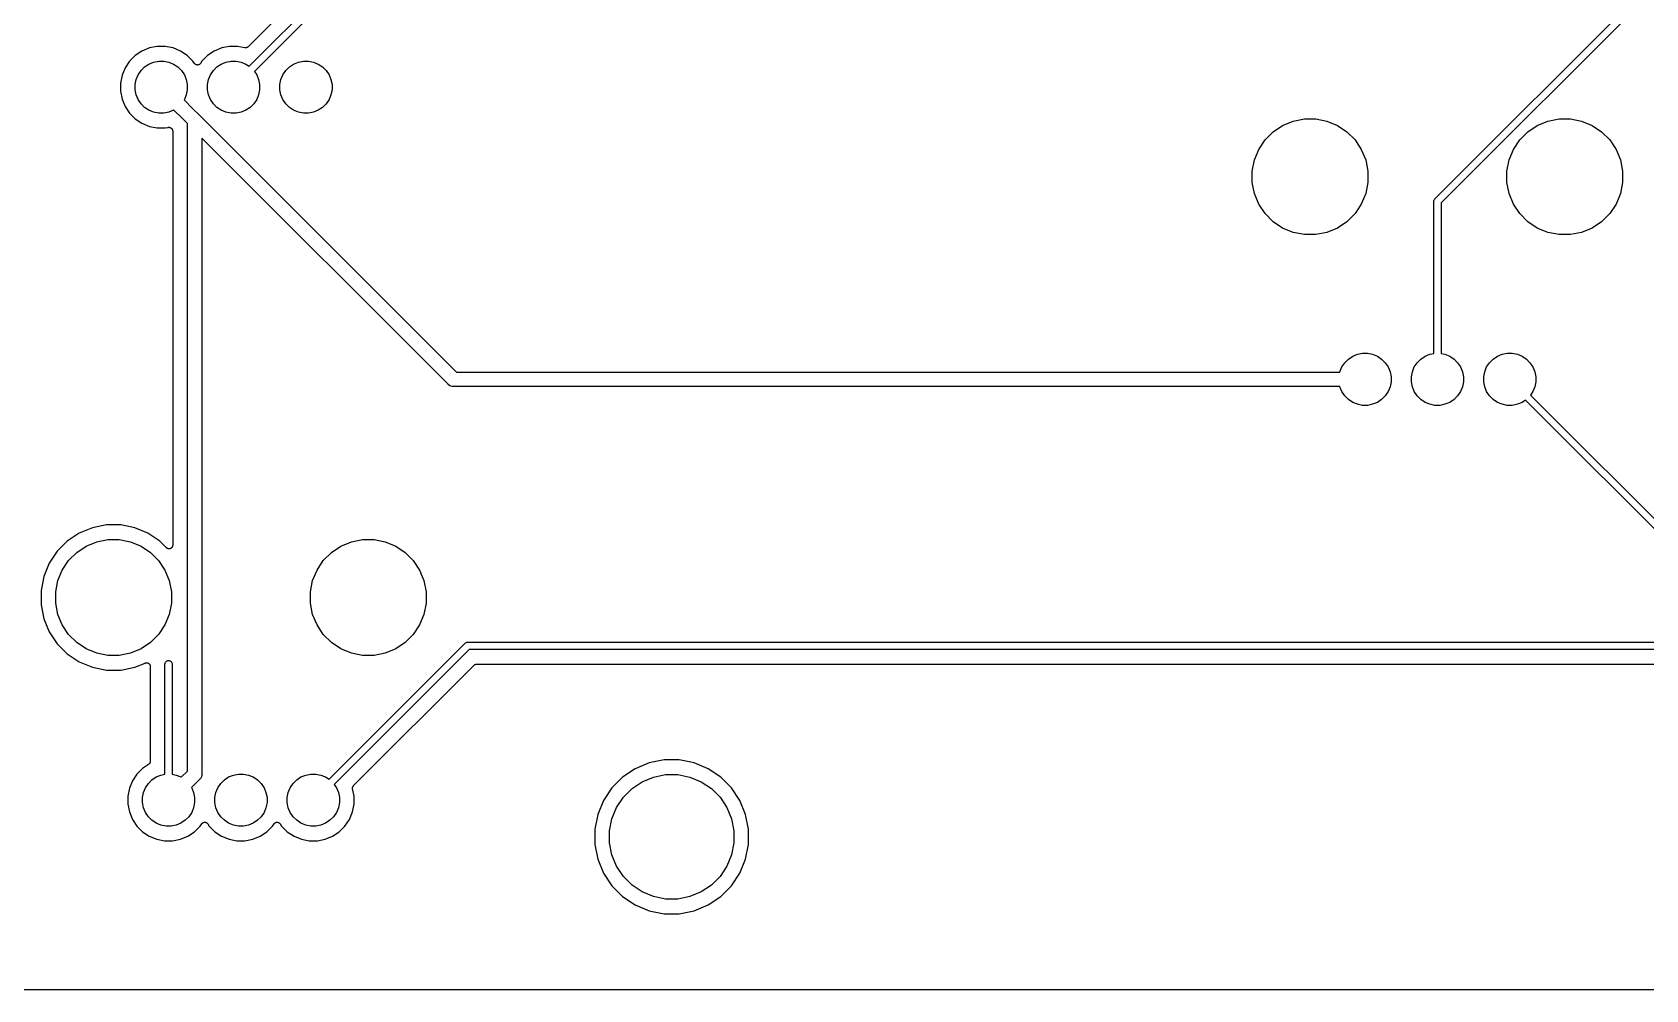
# Model space of a CAD drawing. Extents: x 77 to 228, y -160 to -63.
# Drawn here: x 128.3 to 184, y -160.2 to -127.1 of the extents above; entities that cross this region are included whole.
import ezdxf

# ---------------------------------------------------------------- set-up
doc = ezdxf.new("R2010")
doc.units = 0
doc.layers.add('BLACK', color=7, linetype='CONTINUOUS')

msp = doc.modelspace()

# ---------------------------------------------------------------- linework, layer by layer
at = {"layer": 'BLACK', "linetype": 'CONTINUOUS'}
for p, q in [((176.74, -132.889), (201.365, -108.265)), ((201.51, -108.474), (176.949, -133.034)), ((138.611, -124.758), (135.731, -127.638)), ((135.775, -128.312), (138.992, -125.095)), ((139.137, -125.304), (135.952, -128.489)), ((132.593, -127.624), (132.321, -127.678)), ((132.871, -127.624), (132.593, -127.624)), ((133.143, -127.678), (132.871, -127.624)), ((135.093, -127.624), (134.821, -127.678)), ((135.371, -127.624), (135.093, -127.624)), ((135.616, -127.673), (135.371, -127.624)), ((135.7, -127.66), (135.689, -127.666)), ((135.71, -127.655), (135.7, -127.66)), ((135.711, -127.654), (135.71, -127.655)), ((135.72, -127.647), (135.711, -127.654)), ((135.711, -127.654), (135.711, -127.654)), ((135.729, -127.639), (135.72, -127.647)), ((135.73, -127.638), (135.729, -127.639)), ((135.731, -127.638), (135.73, -127.638)), ((135.73, -127.638), (135.73, -127.638)), ((135.73, -127.638), (135.73, -127.638)), ((131.638, -128.134), (131.484, -128.365)), ((131.834, -127.938), (131.638, -128.134)), ((132.065, -127.784), (131.834, -127.938)), ((132.321, -127.678), (132.065, -127.784)), ((132.306, -128.234), (132.469, -128.167)), ((132.469, -128.167), (132.643, -128.132)), ((132.643, -128.132), (132.821, -128.132)), ((132.821, -128.132), (132.995, -128.167)), ((132.995, -128.167), (133.158, -128.234)), ((133.399, -127.784), (133.143, -127.678)), ((133.63, -127.938), (133.399, -127.784)), ((133.826, -128.134), (133.63, -127.938)), ((133.876, -128.21), (133.826, -128.134)), ((133.884, -128.22), (133.876, -128.21)), ((134.087, -128.212), (134.079, -128.221)), ((134.088, -128.21), (134.087, -128.211)), ((134.087, -128.211), (134.087, -128.211)), ((134.087, -128.211), (134.087, -128.211)), ((134.087, -128.211), (134.087, -128.212)), ((134.138, -128.134), (134.088, -128.21)), ((134.334, -127.938), (134.138, -128.134)), ((134.565, -127.784), (134.334, -127.938)), ((134.821, -127.678), (134.565, -127.784)), ((134.806, -128.234), (134.969, -128.167)), ((134.969, -128.167), (135.143, -128.132)), ((135.143, -128.132), (135.321, -128.132)), ((135.321, -128.132), (135.495, -128.167)), ((135.495, -128.167), (135.658, -128.234)), ((135.628, -127.674), (135.616, -127.673)), ((135.64, -127.675), (135.628, -127.674)), ((135.641, -127.675), (135.64, -127.675)), ((135.64, -127.675), (135.64, -127.675)), ((135.653, -127.674), (135.641, -127.675)), ((135.664, -127.673), (135.653, -127.674)), ((135.665, -127.673), (135.664, -127.673)), ((135.677, -127.669), (135.665, -127.673)), ((135.665, -127.673), (135.665, -127.673)), ((135.688, -127.666), (135.677, -127.669)), ((135.689, -127.666), (135.688, -127.666)), ((135.689, -127.666), (135.689, -127.666)), ((137.306, -128.234), (137.469, -128.167)), ((137.469, -128.167), (137.643, -128.132)), ((137.643, -128.132), (137.821, -128.132)), ((137.821, -128.132), (137.995, -128.167)), ((137.995, -128.167), (138.158, -128.234)), ((131.378, -128.621), (131.324, -128.893)), ((131.484, -128.365), (131.378, -128.621)), ((131.832, -128.943), (131.867, -128.769)), ((131.867, -128.769), (131.934, -128.606)), ((131.934, -128.606), (132.033, -128.458)), ((132.033, -128.458), (132.158, -128.333)), ((132.158, -128.333), (132.306, -128.234)), ((133.158, -128.234), (133.306, -128.333)), ((133.306, -128.333), (133.431, -128.458)), ((133.431, -128.458), (133.53, -128.606)), ((133.53, -128.606), (133.597, -128.769)), ((133.597, -128.769), (133.632, -128.943)), ((133.892, -128.229), (133.884, -128.22)), ((133.892, -128.23), (133.892, -128.229)), ((133.892, -128.229), (133.892, -128.229)), ((133.901, -128.237), (133.892, -128.23)), ((133.911, -128.245), (133.901, -128.237)), ((133.922, -128.251), (133.911, -128.245)), ((133.911, -128.245), (133.911, -128.245)), ((133.911, -128.245), (133.911, -128.245)), ((133.932, -128.257), (133.922, -128.251)), ((133.933, -128.257), (133.932, -128.257)), ((133.945, -128.261), (133.933, -128.257)), ((133.933, -128.257), (133.933, -128.257)), ((133.956, -128.264), (133.945, -128.261)), ((133.957, -128.264), (133.956, -128.264)), ((133.956, -128.264), (133.956, -128.264)), ((133.969, -128.266), (133.957, -128.264)), ((133.981, -128.267), (133.969, -128.266)), ((133.993, -128.266), (133.981, -128.267)), ((133.981, -128.267), (133.981, -128.267)), ((133.981, -128.267), (133.981, -128.267)), ((134.005, -128.265), (133.993, -128.266)), ((134.006, -128.265), (134.005, -128.265)), ((134.018, -128.261), (134.006, -128.265)), ((134.006, -128.265), (134.006, -128.265)), ((134.029, -128.258), (134.018, -128.261)), ((134.03, -128.258), (134.029, -128.258)), ((134.04, -128.252), (134.03, -128.257)), ((134.03, -128.257), (134.03, -128.258)), ((134.051, -128.246), (134.04, -128.252)), ((134.052, -128.246), (134.051, -128.246)), ((134.061, -128.238), (134.052, -128.246)), ((134.052, -128.246), (134.052, -128.246)), ((134.071, -128.231), (134.061, -128.238)), ((134.079, -128.221), (134.071, -128.23)), ((134.071, -128.23), (134.071, -128.231)), ((134.071, -128.231), (134.071, -128.231)), ((134.332, -128.943), (134.367, -128.769)), ((134.367, -128.769), (134.434, -128.606)), ((134.434, -128.606), (134.533, -128.458)), ((134.533, -128.458), (134.658, -128.333)), ((134.658, -128.333), (134.806, -128.234)), ((135.658, -128.234), (135.775, -128.312)), ((135.952, -128.489), (136.03, -128.606)), ((136.03, -128.606), (136.097, -128.769)), ((136.097, -128.769), (136.132, -128.943)), ((136.832, -128.943), (136.867, -128.769)), ((136.867, -128.769), (136.934, -128.606)), ((136.934, -128.606), (137.033, -128.458)), ((137.033, -128.458), (137.158, -128.333)), ((137.158, -128.333), (137.306, -128.234)), ((138.158, -128.234), (138.306, -128.333)), ((138.306, -128.333), (138.431, -128.458)), ((138.431, -128.458), (138.53, -128.606)), ((138.53, -128.606), (138.597, -128.769)), ((138.597, -128.769), (138.632, -128.943)), ((131.324, -128.893), (131.324, -129.171)), ((131.324, -129.171), (131.378, -129.443)), ((131.832, -129.121), (131.832, -128.943)), ((131.867, -129.295), (131.832, -129.121)), ((131.934, -129.458), (131.867, -129.295)), ((133.597, -129.295), (133.53, -129.458)), ((133.632, -129.121), (133.597, -129.295)), ((133.632, -128.943), (133.632, -129.121)), ((134.332, -129.121), (134.332, -128.943)), ((134.367, -129.295), (134.332, -129.121)), ((134.434, -129.458), (134.367, -129.295)), ((136.097, -129.295), (136.03, -129.458)), ((136.132, -129.121), (136.097, -129.295)), ((136.132, -128.943), (136.132, -129.121)), ((136.832, -129.121), (136.832, -128.943)), ((136.867, -129.295), (136.832, -129.121)), ((136.934, -129.458), (136.867, -129.295)), ((138.597, -129.295), (138.53, -129.458)), ((138.632, -129.121), (138.597, -129.295)), ((138.632, -128.943), (138.632, -129.121)), ((131.378, -129.443), (131.484, -129.699)), ((131.484, -129.699), (131.638, -129.93)), ((132.033, -129.606), (131.934, -129.458)), ((132.158, -129.731), (132.033, -129.606)), ((132.306, -129.83), (132.158, -129.731)), ((132.469, -129.897), (132.306, -129.83)), ((133.158, -129.83), (132.995, -129.897)), ((133.169, -129.822), (133.158, -129.83)), ((133.464, -130.117), (133.169, -129.822)), ((133.53, -129.458), (133.522, -129.469)), ((133.522, -129.469), (133.817, -129.764)), ((133.817, -129.764), (133.817, -129.764)), ((133.817, -129.764), (134.054, -130.001)), ((134.533, -129.606), (134.434, -129.458)), ((134.658, -129.731), (134.533, -129.606)), ((134.806, -129.83), (134.658, -129.731)), ((134.969, -129.897), (134.806, -129.83)), ((135.658, -129.83), (135.495, -129.897)), ((135.806, -129.731), (135.658, -129.83)), ((135.931, -129.606), (135.806, -129.731)), ((136.03, -129.458), (135.931, -129.606)), ((137.033, -129.606), (136.934, -129.458)), ((137.158, -129.731), (137.033, -129.606)), ((137.306, -129.83), (137.158, -129.731)), ((137.469, -129.897), (137.306, -129.83)), ((138.158, -129.83), (137.995, -129.897)), ((138.306, -129.731), (138.158, -129.83)), ((138.431, -129.606), (138.306, -129.731)), ((138.53, -129.458), (138.431, -129.606)), ((131.638, -129.93), (131.834, -130.126)), ((131.834, -130.126), (132.065, -130.28)), ((132.065, -130.28), (132.321, -130.386)), ((132.321, -130.386), (132.593, -130.44)), ((132.643, -129.932), (132.469, -129.897)), ((132.593, -130.44), (132.871, -130.44)), ((132.821, -129.932), (132.643, -129.932)), ((132.995, -129.897), (132.821, -129.932)), ((132.871, -130.44), (132.969, -130.421)), ((132.969, -130.421), (132.969, -130.42)), ((132.969, -130.42), (132.969, -130.42)), ((132.969, -130.42), (132.969, -130.42)), ((132.969, -130.42), (132.97, -130.42)), ((132.97, -130.42), (132.982, -130.419)), ((132.982, -130.419), (132.994, -130.418)), ((132.994, -130.418), (132.995, -130.418)), ((132.995, -130.418), (132.995, -130.418)), ((132.995, -130.418), (133.007, -130.419)), ((133.007, -130.419), (133.019, -130.421)), ((133.019, -130.421), (133.019, -130.421)), ((133.019, -130.421), (133.02, -130.421)), ((133.02, -130.421), (133.031, -130.424)), ((133.031, -130.424), (133.042, -130.428)), ((133.042, -130.428), (133.043, -130.428)), ((133.043, -130.428), (133.043, -130.428)), ((133.043, -130.428), (133.054, -130.434)), ((133.054, -130.434), (133.064, -130.44)), ((133.064, -130.44), (133.065, -130.44)), ((133.065, -130.44), (133.065, -130.44)), ((133.065, -130.44), (133.074, -130.448)), ((133.636, -130.29), (133.464, -130.117)), ((133.464, -130.117), (133.464, -130.117)), ((133.636, -152.666), (133.636, -130.29)), ((134.054, -130.001), (134.064, -130.008)), ((134.064, -130.008), (134.071, -130.018)), ((134.071, -130.018), (142.932, -138.878)), ((135.143, -129.932), (134.969, -129.897)), ((135.321, -129.932), (135.143, -129.932)), ((135.495, -129.897), (135.321, -129.932)), ((137.643, -129.932), (137.469, -129.897)), ((137.821, -129.932), (137.643, -129.932)), ((137.995, -129.897), (137.821, -129.932)), ((171.149, -130.574), (171.477, -130.356)), ((171.477, -130.356), (171.841, -130.205)), ((171.841, -130.205), (172.227, -130.128)), ((172.227, -130.128), (172.621, -130.128)), ((172.621, -130.128), (173.007, -130.205)), ((173.007, -130.205), (173.371, -130.356)), ((173.371, -130.356), (173.699, -130.574)), ((179.949, -130.574), (180.277, -130.356)), ((180.277, -130.356), (180.641, -130.205)), ((180.641, -130.205), (181.027, -130.128)), ((181.027, -130.128), (181.421, -130.128)), ((181.421, -130.128), (181.807, -130.205)), ((181.807, -130.205), (182.171, -130.356)), ((182.171, -130.356), (182.499, -130.574)), ((133.074, -130.448), (133.083, -130.455)), ((133.083, -130.455), (133.091, -130.463)), ((133.091, -130.463), (133.091, -130.463)), ((133.091, -130.463), (133.091, -130.463)), ((133.091, -130.463), (133.091, -130.463)), ((133.091, -130.463), (133.092, -130.464)), ((133.092, -130.464), (133.099, -130.473)), ((133.099, -130.473), (133.107, -130.482)), ((133.107, -130.482), (133.107, -130.483)), ((133.107, -130.483), (133.108, -130.483)), ((133.108, -130.483), (133.113, -130.494)), ((133.113, -130.494), (133.118, -130.504)), ((133.118, -130.504), (133.119, -130.505)), ((133.119, -130.505), (133.119, -130.505)), ((133.119, -130.505), (133.122, -130.517)), ((133.122, -130.517), (133.126, -130.528)), ((133.126, -130.528), (133.126, -130.529)), ((133.126, -130.529), (133.126, -130.529)), ((133.126, -130.529), (133.127, -130.541)), ((133.127, -130.541), (133.128, -130.553)), ((133.128, -130.553), (133.128, -144.859)), ((142.643, -139.296), (134.136, -130.79)), ((134.136, -130.79), (134.136, -152.758)), ((170.652, -131.181), (170.87, -130.853)), ((170.87, -130.853), (171.149, -130.574)), ((173.699, -130.574), (173.978, -130.853)), ((173.978, -130.853), (174.196, -131.181)), ((179.452, -131.181), (179.67, -130.853)), ((179.67, -130.853), (179.949, -130.574)), ((182.499, -130.574), (182.778, -130.853)), ((182.778, -130.853), (182.996, -131.181)), ((170.424, -131.931), (170.501, -131.545)), ((170.501, -131.545), (170.652, -131.181)), ((174.196, -131.181), (174.347, -131.545)), ((174.347, -131.545), (174.424, -131.931)), ((179.224, -131.931), (179.301, -131.545)), ((179.301, -131.545), (179.452, -131.181)), ((182.996, -131.181), (183.147, -131.545)), ((183.147, -131.545), (183.224, -131.931)), ((170.424, -132.325), (170.424, -131.931)), ((174.424, -131.931), (174.424, -132.325)), ((179.224, -132.325), (179.224, -131.931)), ((183.224, -131.931), (183.224, -132.325)), ((170.501, -132.711), (170.424, -132.325)), ((174.424, -132.325), (174.347, -132.711)), ((179.301, -132.711), (179.224, -132.325)), ((183.224, -132.325), (183.147, -132.711)), ((170.652, -133.075), (170.501, -132.711)), ((170.87, -133.403), (170.652, -133.075)), ((174.196, -133.075), (173.978, -133.403)), ((174.347, -132.711), (174.196, -133.075)), ((176.698, -132.982), (176.701, -132.957)), ((176.699, -132.988), (176.698, -132.982)), ((176.699, -138.235), (176.699, -132.988)), ((176.701, -132.957), (176.708, -132.934)), ((176.708, -132.934), (176.72, -132.912)), ((176.72, -132.912), (176.731, -132.898)), ((176.731, -132.898), (176.735, -132.893)), ((176.731, -132.898), (176.731, -132.898)), ((176.735, -132.893), (176.74, -132.889)), ((176.949, -133.034), (176.949, -138.235)), ((179.452, -133.075), (179.301, -132.711)), ((179.67, -133.403), (179.452, -133.075)), ((182.996, -133.075), (182.778, -133.403)), ((183.147, -132.711), (182.996, -133.075)), ((171.149, -133.682), (170.87, -133.403)), ((171.477, -133.9), (171.149, -133.682)), ((173.699, -133.682), (173.371, -133.9)), ((173.978, -133.403), (173.699, -133.682)), ((179.949, -133.682), (179.67, -133.403)), ((180.277, -133.9), (179.949, -133.682)), ((182.499, -133.682), (182.171, -133.9)), ((182.778, -133.403), (182.499, -133.682)), ((171.841, -134.051), (171.477, -133.9)), ((172.227, -134.128), (171.841, -134.051)), ((172.621, -134.128), (172.227, -134.128)), ((173.007, -134.051), (172.621, -134.128)), ((173.371, -133.9), (173.007, -134.051)), ((180.641, -134.051), (180.277, -133.9)), ((181.027, -134.128), (180.641, -134.051)), ((181.421, -134.128), (181.027, -134.128)), ((181.807, -134.051), (181.421, -134.128)), ((182.171, -133.9), (181.807, -134.051)), ((174.061, -138.263), (174.235, -138.228)), ((174.235, -138.228), (174.413, -138.228)), ((174.413, -138.228), (174.587, -138.263)), ((176.561, -138.263), (176.699, -138.235)), ((176.949, -138.235), (177.087, -138.263)), ((179.061, -138.263), (179.235, -138.228)), ((179.235, -138.228), (179.413, -138.228)), ((179.413, -138.228), (179.587, -138.263)), ((173.459, -138.865), (173.526, -138.702)), ((173.526, -138.702), (173.625, -138.554)), ((173.625, -138.554), (173.75, -138.429)), ((173.75, -138.429), (173.898, -138.33)), ((173.898, -138.33), (174.061, -138.263)), ((174.587, -138.263), (174.75, -138.33)), ((174.75, -138.33), (174.898, -138.429)), ((174.898, -138.429), (175.023, -138.554)), ((175.023, -138.554), (175.122, -138.702)), ((175.122, -138.702), (175.189, -138.865)), ((175.959, -138.865), (176.026, -138.702)), ((176.026, -138.702), (176.125, -138.554)), ((176.125, -138.554), (176.25, -138.429)), ((176.25, -138.429), (176.398, -138.33)), ((176.398, -138.33), (176.561, -138.263)), ((177.087, -138.263), (177.25, -138.33)), ((177.25, -138.33), (177.398, -138.429)), ((177.398, -138.429), (177.523, -138.554)), ((177.523, -138.554), (177.622, -138.702)), ((177.622, -138.702), (177.689, -138.865)), ((178.459, -138.865), (178.526, -138.702)), ((178.526, -138.702), (178.625, -138.554)), ((178.625, -138.554), (178.75, -138.429)), ((178.75, -138.429), (178.898, -138.33)), ((178.898, -138.33), (179.061, -138.263)), ((179.587, -138.263), (179.75, -138.33)), ((179.75, -138.33), (179.898, -138.429)), ((179.898, -138.429), (180.023, -138.554)), ((180.023, -138.554), (180.122, -138.702)), ((180.122, -138.702), (180.189, -138.865)), ((142.65, -139.306), (142.643, -139.296)), ((142.688, -139.337), (142.65, -139.306)), ((142.732, -139.36), (142.688, -139.337)), ((142.779, -139.374), (142.732, -139.36)), ((142.932, -138.878), (173.456, -138.878)), ((173.456, -138.878), (173.459, -138.865)), ((175.189, -138.865), (175.224, -139.039)), ((175.224, -139.217), (175.189, -139.391)), ((175.224, -139.039), (175.224, -139.217)), ((175.924, -139.039), (175.959, -138.865)), ((175.924, -139.217), (175.924, -139.039)), ((175.959, -139.391), (175.924, -139.217)), ((177.689, -138.865), (177.724, -139.039)), ((177.724, -139.217), (177.689, -139.391)), ((177.724, -139.039), (177.724, -139.217)), ((178.424, -139.039), (178.459, -138.865)), ((178.424, -139.217), (178.424, -139.039)), ((178.459, -139.391), (178.424, -139.217)), ((180.189, -138.865), (180.224, -139.039)), ((180.224, -139.217), (180.189, -139.391)), ((180.224, -139.039), (180.224, -139.217)), ((142.828, -139.379), (142.779, -139.374)), ((142.84, -139.378), (142.828, -139.379)), ((173.456, -139.378), (142.84, -139.378)), ((173.459, -139.391), (173.456, -139.378)), ((173.526, -139.554), (173.459, -139.391)), ((173.625, -139.702), (173.526, -139.554)), ((173.75, -139.827), (173.625, -139.702)), ((173.898, -139.926), (173.75, -139.827)), ((174.898, -139.827), (174.75, -139.926)), ((175.023, -139.702), (174.898, -139.827)), ((175.122, -139.554), (175.023, -139.702)), ((175.189, -139.391), (175.122, -139.554)), ((176.026, -139.554), (175.959, -139.391)), ((176.125, -139.702), (176.026, -139.554)), ((176.25, -139.827), (176.125, -139.702)), ((176.398, -139.926), (176.25, -139.827)), ((177.398, -139.827), (177.25, -139.926)), ((177.523, -139.702), (177.398, -139.827)), ((177.622, -139.554), (177.523, -139.702)), ((177.689, -139.391), (177.622, -139.554)), ((178.526, -139.554), (178.459, -139.391)), ((178.625, -139.702), (178.526, -139.554)), ((178.75, -139.827), (178.625, -139.702)), ((178.898, -139.926), (178.75, -139.827)), ((179.867, -139.848), (179.75, -139.926)), ((188.23, -148.211), (179.867, -139.848)), ((180.122, -139.554), (180.044, -139.671)), ((180.044, -139.671), (188.584, -148.211)), ((180.189, -139.391), (180.122, -139.554)), ((174.061, -139.993), (173.898, -139.926)), ((174.235, -140.028), (174.061, -139.993)), ((174.413, -140.028), (174.235, -140.028)), ((174.587, -139.993), (174.413, -140.028)), ((174.75, -139.926), (174.587, -139.993)), ((176.561, -139.993), (176.398, -139.926)), ((176.735, -140.028), (176.561, -139.993)), ((176.913, -140.028), (176.735, -140.028)), ((177.087, -139.993), (176.913, -140.028)), ((177.25, -139.926), (177.087, -139.993)), ((179.061, -139.993), (178.898, -139.926)), ((179.235, -140.028), (179.061, -139.993)), ((179.413, -140.028), (179.235, -140.028)), ((179.587, -139.993), (179.413, -140.028)), ((179.75, -139.926), (179.587, -139.993)), ((130.354, -144.258), (129.898, -144.447)), ((130.839, -144.162), (130.354, -144.258)), ((131.333, -144.162), (130.839, -144.162)), ((131.818, -144.258), (131.333, -144.162)), ((132.274, -144.447), (131.818, -144.258)), ((129.487, -144.722), (129.138, -145.071)), ((129.898, -144.447), (129.487, -144.722)), ((129.811, -145.116), (130.139, -144.898)), ((130.139, -144.898), (130.503, -144.747)), ((130.503, -144.747), (130.889, -144.67)), ((130.889, -144.67), (131.283, -144.67)), ((131.283, -144.67), (131.669, -144.747)), ((131.669, -144.747), (132.033, -144.898)), ((132.033, -144.898), (132.361, -145.116)), ((132.685, -144.722), (132.274, -144.447)), ((132.911, -144.948), (132.685, -144.722)), ((133.098, -144.94), (133.09, -144.949)), ((133.106, -144.93), (133.098, -144.94)), ((133.112, -144.919), (133.106, -144.93)), ((133.106, -144.93), (133.106, -144.93)), ((133.106, -144.93), (133.106, -144.93)), ((133.118, -144.909), (133.112, -144.919)), ((133.121, -144.897), (133.118, -144.908)), ((133.118, -144.908), (133.118, -144.908)), ((133.118, -144.908), (133.118, -144.909)), ((133.125, -144.885), (133.121, -144.897)), ((133.127, -144.872), (133.125, -144.885)), ((133.125, -144.885), (133.125, -144.885)), ((133.125, -144.885), (133.125, -144.885)), ((133.128, -144.86), (133.127, -144.872)), ((133.128, -144.859), (133.128, -144.86)), ((133.128, -144.86), (133.128, -144.86)), ((133.128, -144.86), (133.128, -144.86)), ((133.128, -144.86), (133.128, -144.86)), ((138.611, -145.116), (138.939, -144.898)), ((138.939, -144.898), (139.303, -144.747)), ((139.303, -144.747), (139.689, -144.67)), ((139.689, -144.67), (140.083, -144.67)), ((140.083, -144.67), (140.469, -144.747)), ((140.469, -144.747), (140.833, -144.898)), ((140.833, -144.898), (141.161, -145.116)), ((128.863, -145.482), (128.674, -145.938)), ((129.138, -145.071), (128.863, -145.482)), ((129.314, -145.723), (129.532, -145.395)), ((129.532, -145.395), (129.811, -145.116)), ((132.361, -145.116), (132.64, -145.395)), ((132.64, -145.395), (132.858, -145.723)), ((132.921, -144.956), (132.911, -144.948)), ((132.93, -144.964), (132.921, -144.956)), ((132.941, -144.97), (132.93, -144.964)), ((132.93, -144.964), (132.93, -144.964)), ((132.93, -144.964), (132.93, -144.964)), ((132.952, -144.976), (132.941, -144.97)), ((132.964, -144.979), (132.952, -144.976)), ((132.952, -144.976), (132.952, -144.976)), ((132.952, -144.976), (132.952, -144.976)), ((132.975, -144.983), (132.964, -144.979)), ((132.976, -144.983), (132.975, -144.983)), ((132.988, -144.984), (132.976, -144.983)), ((132.976, -144.983), (132.976, -144.983)), ((133, -144.986), (132.988, -144.984)), ((133.001, -144.986), (133, -144.986)), ((133, -144.986), (133, -144.986)), ((133.013, -144.984), (133.001, -144.986)), ((133.025, -144.983), (133.013, -144.984)), ((133.037, -144.98), (133.025, -144.983)), ((133.025, -144.983), (133.025, -144.983)), ((133.025, -144.983), (133.025, -144.983)), ((133.049, -144.976), (133.037, -144.98)), ((133.06, -144.97), (133.049, -144.976)), ((133.049, -144.976), (133.049, -144.976)), ((133.049, -144.976), (133.049, -144.976)), ((133.071, -144.965), (133.06, -144.97)), ((133.08, -144.957), (133.071, -144.965)), ((133.071, -144.965), (133.071, -144.965)), ((133.071, -144.965), (133.071, -144.965)), ((133.09, -144.949), (133.08, -144.957)), ((133.09, -144.949), (133.09, -144.949)), ((133.09, -144.949), (133.09, -144.949)), ((138.114, -145.723), (138.332, -145.395)), ((138.332, -145.395), (138.611, -145.116)), ((141.161, -145.116), (141.44, -145.395)), ((141.44, -145.395), (141.658, -145.723)), ((128.674, -145.938), (128.578, -146.423)), ((129.163, -146.087), (129.314, -145.723)), ((132.858, -145.723), (133.009, -146.087)), ((137.963, -146.087), (138.114, -145.723)), ((141.658, -145.723), (141.809, -146.087)), ((128.578, -146.423), (128.578, -146.917)), ((129.086, -146.473), (129.163, -146.087)), ((129.086, -146.867), (129.086, -146.473)), ((133.009, -146.087), (133.086, -146.473)), ((133.086, -146.473), (133.086, -146.867)), ((137.886, -146.473), (137.963, -146.087)), ((137.886, -146.867), (137.886, -146.473)), ((141.809, -146.087), (141.886, -146.473)), ((141.886, -146.473), (141.886, -146.867)), ((128.578, -146.917), (128.674, -147.402)), ((129.163, -147.253), (129.086, -146.867)), ((133.086, -146.867), (133.009, -147.253)), ((137.963, -147.253), (137.886, -146.867)), ((141.886, -146.867), (141.809, -147.253)), ((128.674, -147.402), (128.863, -147.858)), ((129.314, -147.617), (129.163, -147.253)), ((129.532, -147.945), (129.314, -147.617)), ((132.858, -147.617), (132.64, -147.945)), ((133.009, -147.253), (132.858, -147.617)), ((138.114, -147.617), (137.963, -147.253)), ((138.332, -147.945), (138.114, -147.617)), ((141.658, -147.617), (141.44, -147.945)), ((141.809, -147.253), (141.658, -147.617)), ((128.863, -147.858), (129.138, -148.269)), ((129.138, -148.269), (129.487, -148.618)), ((129.811, -148.224), (129.532, -147.945)), ((130.139, -148.442), (129.811, -148.224)), ((132.361, -148.224), (132.033, -148.442)), ((132.64, -147.945), (132.361, -148.224)), ((138.611, -148.224), (138.332, -147.945)), ((138.529, -152.95), (143.227, -148.252)), ((138.939, -148.442), (138.611, -148.224)), ((141.161, -148.224), (140.833, -148.442)), ((141.44, -147.945), (141.161, -148.224)), ((143.227, -148.252), (143.231, -148.247)), ((143.231, -148.247), (143.236, -148.243)), ((143.236, -148.243), (143.25, -148.232)), ((143.236, -148.243), (143.236, -148.243)), ((143.25, -148.232), (143.272, -148.22)), ((143.272, -148.22), (143.295, -148.213)), ((143.295, -148.213), (143.314, -148.211)), ((143.314, -148.211), (143.32, -148.21)), ((143.314, -148.211), (143.314, -148.211)), ((143.32, -148.21), (143.326, -148.211)), ((143.326, -148.211), (188.23, -148.211)), ((129.487, -148.618), (129.898, -148.893)), ((130.503, -148.593), (130.139, -148.442)), ((130.889, -148.67), (130.503, -148.593)), ((131.283, -148.67), (130.889, -148.67)), ((131.669, -148.593), (131.283, -148.67)), ((132.033, -148.442), (131.669, -148.593)), ((132.961, -148.847), (132.986, -148.844)), ((132.986, -148.844), (133.011, -148.847)), ((143.372, -148.461), (138.706, -153.127)), ((139.303, -148.593), (138.939, -148.442)), ((139.689, -148.67), (139.303, -148.593)), ((140.083, -148.67), (139.689, -148.67)), ((140.469, -148.593), (140.083, -148.67)), ((140.833, -148.442), (140.469, -148.593)), ((188.526, -148.461), (143.372, -148.461)), ((129.898, -148.893), (130.354, -149.082)), ((130.354, -149.082), (130.839, -149.178)), ((130.839, -149.178), (131.333, -149.178)), ((131.333, -149.178), (131.818, -149.082)), ((131.818, -149.082), (132.177, -148.933)), ((132.177, -148.933), (132.178, -148.932)), ((132.178, -148.932), (132.178, -148.932)), ((132.178, -148.932), (132.178, -148.932)), ((132.178, -148.932), (132.179, -148.932)), ((132.179, -148.932), (132.191, -148.929)), ((132.191, -148.929), (132.202, -148.925)), ((132.202, -148.925), (132.203, -148.925)), ((132.203, -148.925), (132.215, -148.924)), ((132.203, -148.925), (132.203, -148.925)), ((132.215, -148.924), (132.227, -148.923)), ((132.227, -148.923), (132.227, -148.923)), ((132.227, -148.923), (132.228, -148.923)), ((132.228, -148.923), (132.24, -148.924)), ((132.24, -148.924), (132.252, -148.925)), ((132.252, -148.925), (132.252, -148.926)), ((132.252, -148.926), (132.252, -148.926)), ((132.252, -148.926), (132.264, -148.929)), ((132.264, -148.929), (132.275, -148.933)), ((132.275, -148.933), (132.276, -148.933)), ((132.276, -148.933), (132.276, -148.933)), ((132.276, -148.933), (132.286, -148.939)), ((132.286, -148.939), (132.297, -148.945)), ((132.297, -148.945), (132.297, -148.945)), ((132.297, -148.945), (132.298, -148.945)), ((132.298, -148.945), (132.307, -148.953)), ((132.307, -148.953), (132.316, -148.96)), ((132.316, -148.96), (132.316, -148.961)), ((132.316, -148.961), (132.317, -148.961)), ((132.317, -148.961), (132.324, -148.97)), ((132.324, -148.97), (132.332, -148.98)), ((132.332, -148.98), (132.332, -148.98)), ((132.332, -148.98), (132.332, -148.98)), ((132.332, -148.98), (132.338, -148.991)), ((132.338, -148.991), (132.343, -149.002)), ((132.343, -149.002), (132.344, -149.002)), ((132.344, -149.002), (132.344, -149.002)), ((132.344, -149.002), (132.347, -149.014)), ((132.347, -149.014), (132.351, -149.025)), ((132.351, -149.025), (132.351, -149.026)), ((132.351, -149.026), (132.351, -149.026)), ((132.351, -149.026), (132.352, -149.038)), ((132.352, -149.038), (132.353, -149.05)), ((132.353, -149.05), (132.353, -152.332)), ((132.861, -148.964), (132.863, -148.945)), ((132.861, -152.777), (132.861, -148.964)), ((132.863, -148.945), (132.87, -148.922)), ((132.87, -148.922), (132.882, -148.9)), ((132.882, -148.9), (132.897, -148.881)), ((132.897, -148.881), (132.916, -148.866)), ((132.916, -148.866), (132.938, -148.854)), ((132.938, -148.854), (132.961, -148.847)), ((133.011, -148.847), (133.034, -148.854)), ((133.034, -148.854), (133.056, -148.866)), ((133.056, -148.866), (133.075, -148.881)), ((133.075, -148.881), (133.09, -148.9)), ((133.09, -148.9), (133.102, -148.922)), ((133.102, -148.922), (133.109, -148.945)), ((133.109, -148.945), (133.111, -148.964)), ((133.111, -148.964), (133.111, -152.777)), ((139.38, -153.171), (143.545, -149.006)), ((143.545, -149.006), (143.546, -149.005)), ((143.545, -149.006), (143.545, -149.006)), ((143.545, -149.006), (143.545, -149.006)), ((143.545, -149.006), (143.545, -149.006)), ((143.546, -149.005), (143.555, -148.998)), ((143.555, -148.998), (143.565, -148.99)), ((143.565, -148.99), (143.566, -148.989)), ((143.565, -148.99), (143.565, -148.99)), ((143.566, -148.989), (143.576, -148.984)), ((143.576, -148.984), (143.586, -148.979)), ((143.586, -148.979), (143.587, -148.978)), ((143.587, -148.978), (143.588, -148.978)), ((143.588, -148.978), (143.599, -148.975)), ((143.599, -148.975), (143.61, -148.971)), ((143.61, -148.971), (143.611, -148.971)), ((143.611, -148.971), (143.623, -148.97)), ((143.611, -148.971), (143.611, -148.971)), ((143.623, -148.97), (143.635, -148.969)), ((143.635, -148.969), (188.495, -148.969)), ((132.088, -152.576), (131.892, -152.772)), ((132.297, -152.437), (132.088, -152.576)), ((132.306, -152.43), (132.297, -152.437)), ((132.315, -152.422), (132.306, -152.43)), ((132.316, -152.422), (132.315, -152.422)), ((132.315, -152.422), (132.315, -152.422)), ((132.323, -152.413), (132.316, -152.422)), ((132.331, -152.403), (132.323, -152.413)), ((132.337, -152.392), (132.331, -152.402)), ((132.331, -152.402), (132.331, -152.403)), ((132.331, -152.403), (132.331, -152.403)), ((132.343, -152.382), (132.337, -152.392)), ((132.347, -152.369), (132.343, -152.381)), ((132.343, -152.381), (132.343, -152.381)), ((132.343, -152.381), (132.343, -152.382)), ((132.35, -152.358), (132.347, -152.369)), ((132.352, -152.345), (132.35, -152.357)), ((132.35, -152.357), (132.35, -152.357)), ((132.35, -152.357), (132.35, -152.358)), ((132.353, -152.333), (132.352, -152.345)), ((132.353, -152.332), (132.353, -152.332)), ((132.353, -152.332), (132.353, -152.332)), ((132.353, -152.332), (132.353, -152.332)), ((132.353, -152.332), (132.353, -152.333)), ((133.423, -152.88), (133.636, -152.666)), ((149.109, -152.585), (148.674, -152.875)), ((149.593, -152.384), (149.109, -152.585)), ((150.106, -152.282), (149.593, -152.384)), ((150.63, -152.282), (150.106, -152.282)), ((151.143, -152.384), (150.63, -152.282)), ((151.627, -152.585), (151.143, -152.384)), ((152.062, -152.875), (151.627, -152.585)), ((131.632, -153.259), (131.578, -153.531)), ((131.738, -153.003), (131.632, -153.259)), ((131.892, -152.772), (131.738, -153.003)), ((132.121, -153.407), (132.188, -153.244)), ((132.188, -153.244), (132.287, -153.096)), ((132.287, -153.096), (132.412, -152.971)), ((132.412, -152.971), (132.56, -152.872)), ((132.56, -152.872), (132.723, -152.805)), ((132.723, -152.805), (132.861, -152.777)), ((133.111, -152.777), (133.249, -152.805)), ((133.249, -152.805), (133.412, -152.872)), ((133.412, -152.872), (133.423, -152.88)), ((134.054, -152.955), (133.776, -153.233)), ((133.776, -153.233), (133.784, -153.244)), ((133.784, -153.244), (133.851, -153.407)), ((134.064, -152.948), (134.054, -152.955)), ((134.095, -152.91), (134.064, -152.948)), ((134.118, -152.866), (134.095, -152.91)), ((134.122, -152.854), (134.118, -152.866)), ((134.132, -152.819), (134.122, -152.854)), ((134.137, -152.77), (134.132, -152.819)), ((134.136, -152.758), (134.137, -152.77)), ((134.621, -153.407), (134.688, -153.244)), ((134.688, -153.244), (134.787, -153.096)), ((134.787, -153.096), (134.912, -152.971)), ((134.912, -152.971), (135.06, -152.872)), ((135.06, -152.872), (135.223, -152.805)), ((135.223, -152.805), (135.397, -152.77)), ((135.397, -152.77), (135.575, -152.77)), ((135.575, -152.77), (135.749, -152.805)), ((135.749, -152.805), (135.912, -152.872)), ((135.912, -152.872), (136.06, -152.971)), ((136.06, -152.971), (136.185, -153.096)), ((136.185, -153.096), (136.284, -153.244)), ((136.284, -153.244), (136.351, -153.407)), ((137.121, -153.407), (137.188, -153.244)), ((137.188, -153.244), (137.287, -153.096)), ((137.287, -153.096), (137.412, -152.971)), ((137.412, -152.971), (137.56, -152.872)), ((137.56, -152.872), (137.723, -152.805)), ((137.723, -152.805), (137.897, -152.77)), ((137.897, -152.77), (138.075, -152.77)), ((138.075, -152.77), (138.249, -152.805)), ((138.249, -152.805), (138.412, -152.872)), ((138.412, -152.872), (138.529, -152.95)), ((138.706, -153.127), (138.784, -153.244)), ((138.784, -153.244), (138.851, -153.407)), ((139.343, -153.259), (139.344, -153.248)), ((139.343, -153.26), (139.343, -153.259)), ((139.343, -153.261), (139.343, -153.26)), ((139.344, -153.272), (139.343, -153.261)), ((139.344, -153.248), (139.345, -153.236)), ((139.345, -153.284), (139.344, -153.272)), ((139.345, -153.235), (139.349, -153.224)), ((139.345, -153.236), (139.345, -153.235)), ((139.345, -153.235), (139.345, -153.235)), ((139.345, -153.285), (139.345, -153.284)), ((139.345, -153.286), (139.345, -153.285)), ((139.345, -153.285), (139.345, -153.285)), ((139.345, -153.285), (139.345, -153.285)), ((139.394, -153.531), (139.345, -153.286)), ((139.349, -153.224), (139.352, -153.212)), ((139.352, -153.212), (139.353, -153.212)), ((139.353, -153.211), (139.359, -153.201)), ((139.353, -153.212), (139.353, -153.211)), ((139.359, -153.201), (139.364, -153.19)), ((139.364, -153.19), (139.365, -153.19)), ((139.365, -153.189), (139.372, -153.18)), ((139.365, -153.19), (139.365, -153.189)), ((139.372, -153.18), (139.38, -153.171)), ((148.303, -153.246), (148.013, -153.681)), ((148.674, -152.875), (148.303, -153.246)), ((148.698, -153.569), (148.997, -153.27)), ((148.997, -153.27), (149.35, -153.035)), ((149.35, -153.035), (149.741, -152.873)), ((149.741, -152.873), (150.156, -152.79)), ((150.156, -152.79), (150.58, -152.79)), ((150.58, -152.79), (150.995, -152.873)), ((150.995, -152.873), (151.386, -153.035)), ((151.386, -153.035), (151.739, -153.27)), ((151.739, -153.27), (152.038, -153.569)), ((152.433, -153.246), (152.062, -152.875)), ((152.723, -153.681), (152.433, -153.246)), ((131.578, -153.531), (131.578, -153.809)), ((131.578, -153.809), (131.632, -154.081)), ((132.086, -153.581), (132.121, -153.407)), ((132.086, -153.759), (132.086, -153.581)), ((132.121, -153.933), (132.086, -153.759)), ((133.851, -153.407), (133.886, -153.581)), ((133.886, -153.759), (133.851, -153.933)), ((133.886, -153.581), (133.886, -153.759)), ((134.586, -153.581), (134.621, -153.407)), ((134.586, -153.759), (134.586, -153.581)), ((134.621, -153.933), (134.586, -153.759)), ((136.351, -153.407), (136.386, -153.581)), ((136.386, -153.759), (136.351, -153.933)), ((136.386, -153.581), (136.386, -153.759)), ((137.086, -153.581), (137.121, -153.407)), ((137.086, -153.759), (137.086, -153.581)), ((137.121, -153.933), (137.086, -153.759)), ((138.851, -153.407), (138.886, -153.581)), ((138.886, -153.759), (138.851, -153.933)), ((138.886, -153.581), (138.886, -153.759)), ((139.34, -154.081), (139.394, -153.809)), ((139.394, -153.809), (139.394, -153.531)), ((148.013, -153.681), (147.812, -154.165)), ((148.463, -153.922), (148.698, -153.569)), ((152.038, -153.569), (152.273, -153.922)), ((152.924, -154.165), (152.723, -153.681)), ((131.632, -154.081), (131.738, -154.337)), ((131.738, -154.337), (131.892, -154.568)), ((132.188, -154.096), (132.121, -153.933)), ((132.287, -154.244), (132.188, -154.096)), ((132.412, -154.369), (132.287, -154.244)), ((132.56, -154.468), (132.412, -154.369)), ((133.56, -154.369), (133.412, -154.468)), ((133.685, -154.244), (133.56, -154.369)), ((133.784, -154.096), (133.685, -154.244)), ((133.851, -153.933), (133.784, -154.096)), ((134.688, -154.096), (134.621, -153.933)), ((134.787, -154.244), (134.688, -154.096)), ((134.912, -154.369), (134.787, -154.244)), ((135.06, -154.468), (134.912, -154.369)), ((136.06, -154.369), (135.912, -154.468)), ((136.185, -154.244), (136.06, -154.369)), ((136.284, -154.096), (136.185, -154.244)), ((136.351, -153.933), (136.284, -154.096)), ((137.188, -154.096), (137.121, -153.933)), ((137.287, -154.244), (137.188, -154.096)), ((137.412, -154.369), (137.287, -154.244)), ((137.56, -154.468), (137.412, -154.369)), ((138.56, -154.369), (138.412, -154.468)), ((138.685, -154.244), (138.56, -154.369)), ((138.784, -154.096), (138.685, -154.244)), ((138.851, -153.933), (138.784, -154.096)), ((139.08, -154.568), (139.234, -154.337)), ((139.234, -154.337), (139.34, -154.081)), ((147.812, -154.165), (147.71, -154.678)), ((148.218, -154.728), (148.301, -154.313)), ((148.301, -154.313), (148.463, -153.922)), ((152.273, -153.922), (152.435, -154.313)), ((152.435, -154.313), (152.518, -154.728)), ((153.026, -154.678), (152.924, -154.165)), ((131.892, -154.568), (132.088, -154.764)), ((132.088, -154.764), (132.319, -154.918)), ((132.319, -154.918), (132.575, -155.024)), ((132.723, -154.535), (132.56, -154.468)), ((132.897, -154.57), (132.723, -154.535)), ((133.075, -154.57), (132.897, -154.57)), ((133.249, -154.535), (133.075, -154.57)), ((133.412, -154.468), (133.249, -154.535)), ((133.397, -155.024), (133.653, -154.918)), ((133.653, -154.918), (133.884, -154.764)), ((133.884, -154.764), (134.08, -154.568)), ((134.08, -154.568), (134.13, -154.492)), ((134.13, -154.492), (134.131, -154.491)), ((134.131, -154.49), (134.139, -154.481)), ((134.131, -154.491), (134.131, -154.49)), ((134.131, -154.491), (134.131, -154.491)), ((134.131, -154.491), (134.131, -154.491)), ((134.139, -154.481), (134.147, -154.472)), ((134.147, -154.471), (134.157, -154.464)), ((134.147, -154.472), (134.147, -154.471)), ((134.147, -154.471), (134.147, -154.471)), ((134.157, -154.464), (134.166, -154.456)), ((134.166, -154.456), (134.166, -154.456)), ((134.166, -154.456), (134.167, -154.456)), ((134.167, -154.456), (134.177, -154.45)), ((134.177, -154.45), (134.188, -154.445)), ((134.188, -154.445), (134.188, -154.444)), ((134.188, -154.444), (134.189, -154.444)), ((134.189, -154.444), (134.2, -154.441)), ((134.2, -154.441), (134.212, -154.437)), ((134.212, -154.437), (134.212, -154.437)), ((134.212, -154.437), (134.213, -154.437)), ((134.213, -154.437), (134.224, -154.436)), ((134.224, -154.436), (134.237, -154.435)), ((134.237, -154.435), (134.237, -154.435)), ((134.237, -154.435), (134.237, -154.435)), ((134.237, -154.435), (134.249, -154.436)), ((134.249, -154.436), (134.261, -154.438)), ((134.261, -154.438), (134.262, -154.438)), ((134.262, -154.438), (134.262, -154.438)), ((134.262, -154.438), (134.273, -154.441)), ((134.273, -154.441), (134.285, -154.445)), ((134.285, -154.445), (134.285, -154.445)), ((134.285, -154.445), (134.286, -154.445)), ((134.286, -154.445), (134.296, -154.451)), ((134.296, -154.451), (134.307, -154.457)), ((134.307, -154.457), (134.307, -154.457)), ((134.307, -154.457), (134.307, -154.457)), ((134.307, -154.457), (134.317, -154.465)), ((134.317, -154.465), (134.326, -154.472)), ((134.326, -154.472), (134.326, -154.473)), ((134.326, -154.473), (134.326, -154.473)), ((134.326, -154.473), (134.334, -154.482)), ((134.334, -154.482), (134.342, -154.492)), ((134.342, -154.492), (134.392, -154.568)), ((134.392, -154.568), (134.588, -154.764)), ((134.588, -154.764), (134.819, -154.918)), ((134.819, -154.918), (135.075, -155.024)), ((135.223, -154.535), (135.06, -154.468)), ((135.397, -154.57), (135.223, -154.535)), ((135.575, -154.57), (135.397, -154.57)), ((135.749, -154.535), (135.575, -154.57)), ((135.912, -154.468), (135.749, -154.535)), ((135.897, -155.024), (136.153, -154.918)), ((136.153, -154.918), (136.384, -154.764)), ((136.384, -154.764), (136.58, -154.568)), ((136.58, -154.568), (136.63, -154.492)), ((136.63, -154.492), (136.631, -154.491)), ((136.631, -154.49), (136.639, -154.481)), ((136.631, -154.491), (136.631, -154.49)), ((136.631, -154.491), (136.631, -154.491)), ((136.631, -154.491), (136.631, -154.491)), ((136.639, -154.481), (136.647, -154.472)), ((136.647, -154.471), (136.657, -154.464)), ((136.647, -154.472), (136.647, -154.471)), ((136.647, -154.471), (136.647, -154.471)), ((136.657, -154.464), (136.666, -154.456)), ((136.666, -154.456), (136.666, -154.456)), ((136.666, -154.456), (136.667, -154.456)), ((136.667, -154.456), (136.677, -154.45)), ((136.677, -154.45), (136.688, -154.445)), ((136.688, -154.445), (136.688, -154.444)), ((136.688, -154.444), (136.689, -154.444)), ((136.689, -154.444), (136.7, -154.441)), ((136.7, -154.441), (136.712, -154.437)), ((136.712, -154.437), (136.712, -154.437)), ((136.712, -154.437), (136.713, -154.437)), ((136.713, -154.437), (136.724, -154.436)), ((136.724, -154.436), (136.737, -154.435)), ((136.737, -154.435), (136.737, -154.435)), ((136.737, -154.435), (136.737, -154.435)), ((136.737, -154.435), (136.749, -154.436)), ((136.749, -154.436), (136.761, -154.438)), ((136.761, -154.438), (136.762, -154.438)), ((136.762, -154.438), (136.762, -154.438)), ((136.762, -154.438), (136.773, -154.441)), ((136.773, -154.441), (136.785, -154.445)), ((136.785, -154.445), (136.785, -154.445)), ((136.785, -154.445), (136.786, -154.445)), ((136.786, -154.445), (136.796, -154.451)), ((136.796, -154.451), (136.807, -154.457)), ((136.807, -154.457), (136.807, -154.457)), ((136.807, -154.457), (136.807, -154.457)), ((136.807, -154.457), (136.817, -154.465)), ((136.817, -154.465), (136.826, -154.472)), ((136.826, -154.472), (136.826, -154.473)), ((136.826, -154.473), (136.826, -154.473)), ((136.826, -154.473), (136.834, -154.482)), ((136.834, -154.482), (136.842, -154.492)), ((136.842, -154.492), (136.892, -154.568)), ((136.892, -154.568), (137.088, -154.764)), ((137.088, -154.764), (137.319, -154.918)), ((137.319, -154.918), (137.575, -155.024)), ((137.723, -154.535), (137.56, -154.468)), ((137.897, -154.57), (137.723, -154.535)), ((138.075, -154.57), (137.897, -154.57)), ((138.249, -154.535), (138.075, -154.57)), ((138.412, -154.468), (138.249, -154.535)), ((138.397, -155.024), (138.653, -154.918)), ((138.653, -154.918), (138.884, -154.764)), ((138.884, -154.764), (139.08, -154.568)), ((147.71, -154.678), (147.71, -155.202)), ((148.218, -155.152), (148.218, -154.728)), ((152.518, -154.728), (152.518, -155.152)), ((153.026, -155.202), (153.026, -154.678)), ((132.575, -155.024), (132.847, -155.078)), ((132.847, -155.078), (133.125, -155.078)), ((133.125, -155.078), (133.397, -155.024)), ((135.075, -155.024), (135.347, -155.078)), ((135.347, -155.078), (135.625, -155.078)), ((135.625, -155.078), (135.897, -155.024)), ((137.575, -155.024), (137.847, -155.078)), ((137.847, -155.078), (138.125, -155.078)), ((138.125, -155.078), (138.397, -155.024)), ((147.71, -155.202), (147.812, -155.715)), ((148.301, -155.567), (148.218, -155.152)), ((152.518, -155.152), (152.435, -155.567)), ((152.924, -155.715), (153.026, -155.202)), ((147.812, -155.715), (148.013, -156.199)), ((148.463, -155.958), (148.301, -155.567)), ((148.698, -156.311), (148.463, -155.958)), ((152.273, -155.958), (152.038, -156.311)), ((152.435, -155.567), (152.273, -155.958)), ((152.723, -156.199), (152.924, -155.715)), ((148.013, -156.199), (148.303, -156.634)), ((148.303, -156.634), (148.674, -157.005)), ((148.997, -156.61), (148.698, -156.311)), ((149.35, -156.845), (148.997, -156.61)), ((151.739, -156.61), (151.386, -156.845)), ((152.038, -156.311), (151.739, -156.61)), ((152.062, -157.005), (152.433, -156.634)), ((152.433, -156.634), (152.723, -156.199)), ((148.674, -157.005), (149.109, -157.295)), ((149.741, -157.007), (149.35, -156.845)), ((150.156, -157.09), (149.741, -157.007)), ((150.58, -157.09), (150.156, -157.09)), ((150.995, -157.007), (150.58, -157.09)), ((151.386, -156.845), (150.995, -157.007)), ((151.627, -157.295), (152.062, -157.005)), ((149.109, -157.295), (149.593, -157.496)), ((149.593, -157.496), (150.106, -157.598)), ((150.106, -157.598), (150.63, -157.598)), ((150.63, -157.598), (151.143, -157.496)), ((151.143, -157.496), (151.627, -157.295)), ((199.644, -160.224), (77.012, -160.224))]:
    msp.add_line(p, q, dxfattribs=at)

doc.saveas('drawing.dxf')
